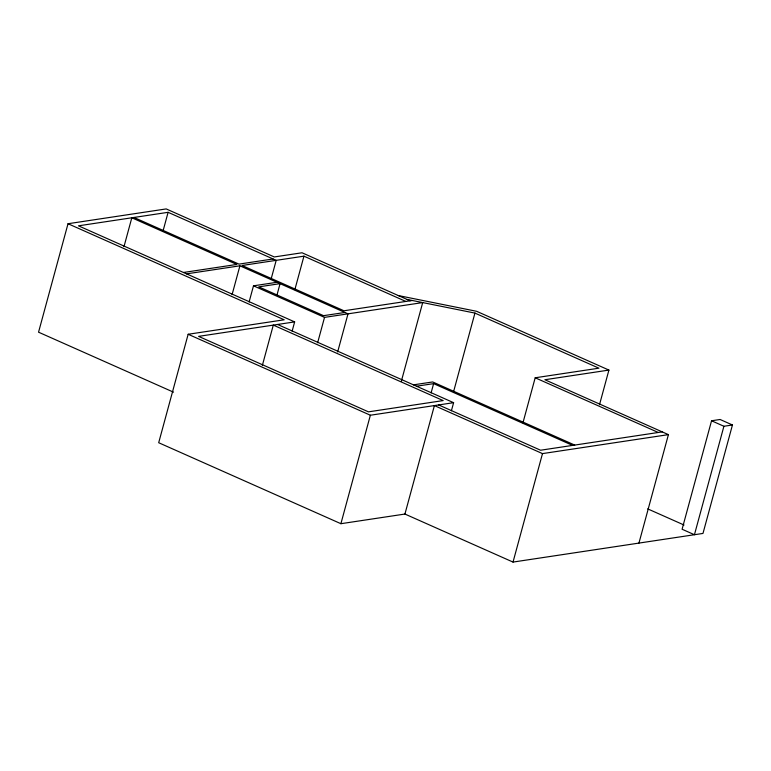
<?xml version="1.0" encoding="UTF-8"?>
<svg xmlns="http://www.w3.org/2000/svg" width="771" height="771" viewBox="0 0 771 771"><rect width="100%" height="100%" fill="white"/><g stroke="black" fill="none" stroke-linecap="round" stroke-linejoin="round"><path stroke-width="1.16" d="M410.133 300.806L302.039 252.772L274.293 256.955L166.199 208.922L68.021 223.725L38.55 332.185L173.523 392.169M123.986 246.633L131.822 217.779L236.822 264.443L183.469 272.481M163.095 230.77L168.107 212.314L276.201 260.347L271.18 278.803M68.021 223.725L284.2 319.792L188.153 334.267L158.691 442.727L340.898 523.702L404.929 514.045L513.023 562.078L702.979 533.436L732.45 424.975L720.095 419.482L711.556 420.773L682.094 529.234L694.44 534.727L723.911 426.267L732.45 424.975M232.081 294.657L239.916 265.812L348.01 313.845L337.659 351.923M249.11 301.972L253.495 285.819L276.972 282.282M276.934 295.197L280.066 283.651L258.786 286.86L323.531 315.667L344.916 312.477M262.333 365.493L273.3 325.102L443.161 400.583L368.461 411.849L198.6 336.368L294.647 321.892L292.142 331.116M294.859 289.626L303.947 256.165L405.864 301.451M317.633 342.767L324.533 317.382L422.71 302.579L401.392 381.047M340.898 523.702L370.369 415.232L453.608 402.684L451.411 410.76M431.114 392.873L433.62 383.64L572.602 445.397M404.929 514.045L434.401 405.585L542.495 453.608L668.418 434.632L638.947 543.092M453.618 391.552L474.936 313.093L407.04 299.427M522.96 422.787L535.19 377.78L598.913 368.181L474.936 313.093M513.023 562.078L542.495 453.608M599.51 404.698L608.917 370.08L476.651 311.311L398.308 295.553M168.107 212.314L78.469 225.826L294.647 321.892M273.107 258.969L238.962 264.116L133.961 217.461M186.553 273.859L239.916 265.812M303.947 256.165L242.046 265.494L343.962 310.78L412.263 300.478M413.458 384.845L432.666 381.953L574.732 445.079M416.552 386.213L433.62 383.64M608.917 370.08L544.885 379.737L668.418 434.632M662.241 431.885L540.587 450.225L438.67 404.939M711.556 420.773L723.911 426.267M535.19 377.78L658.28 432.483M253.495 285.819L324.533 317.382M277.57 324.466L453.608 402.684M647.698 508.87L684.022 525.012M188.153 334.267L370.369 415.232"/></g></svg>
